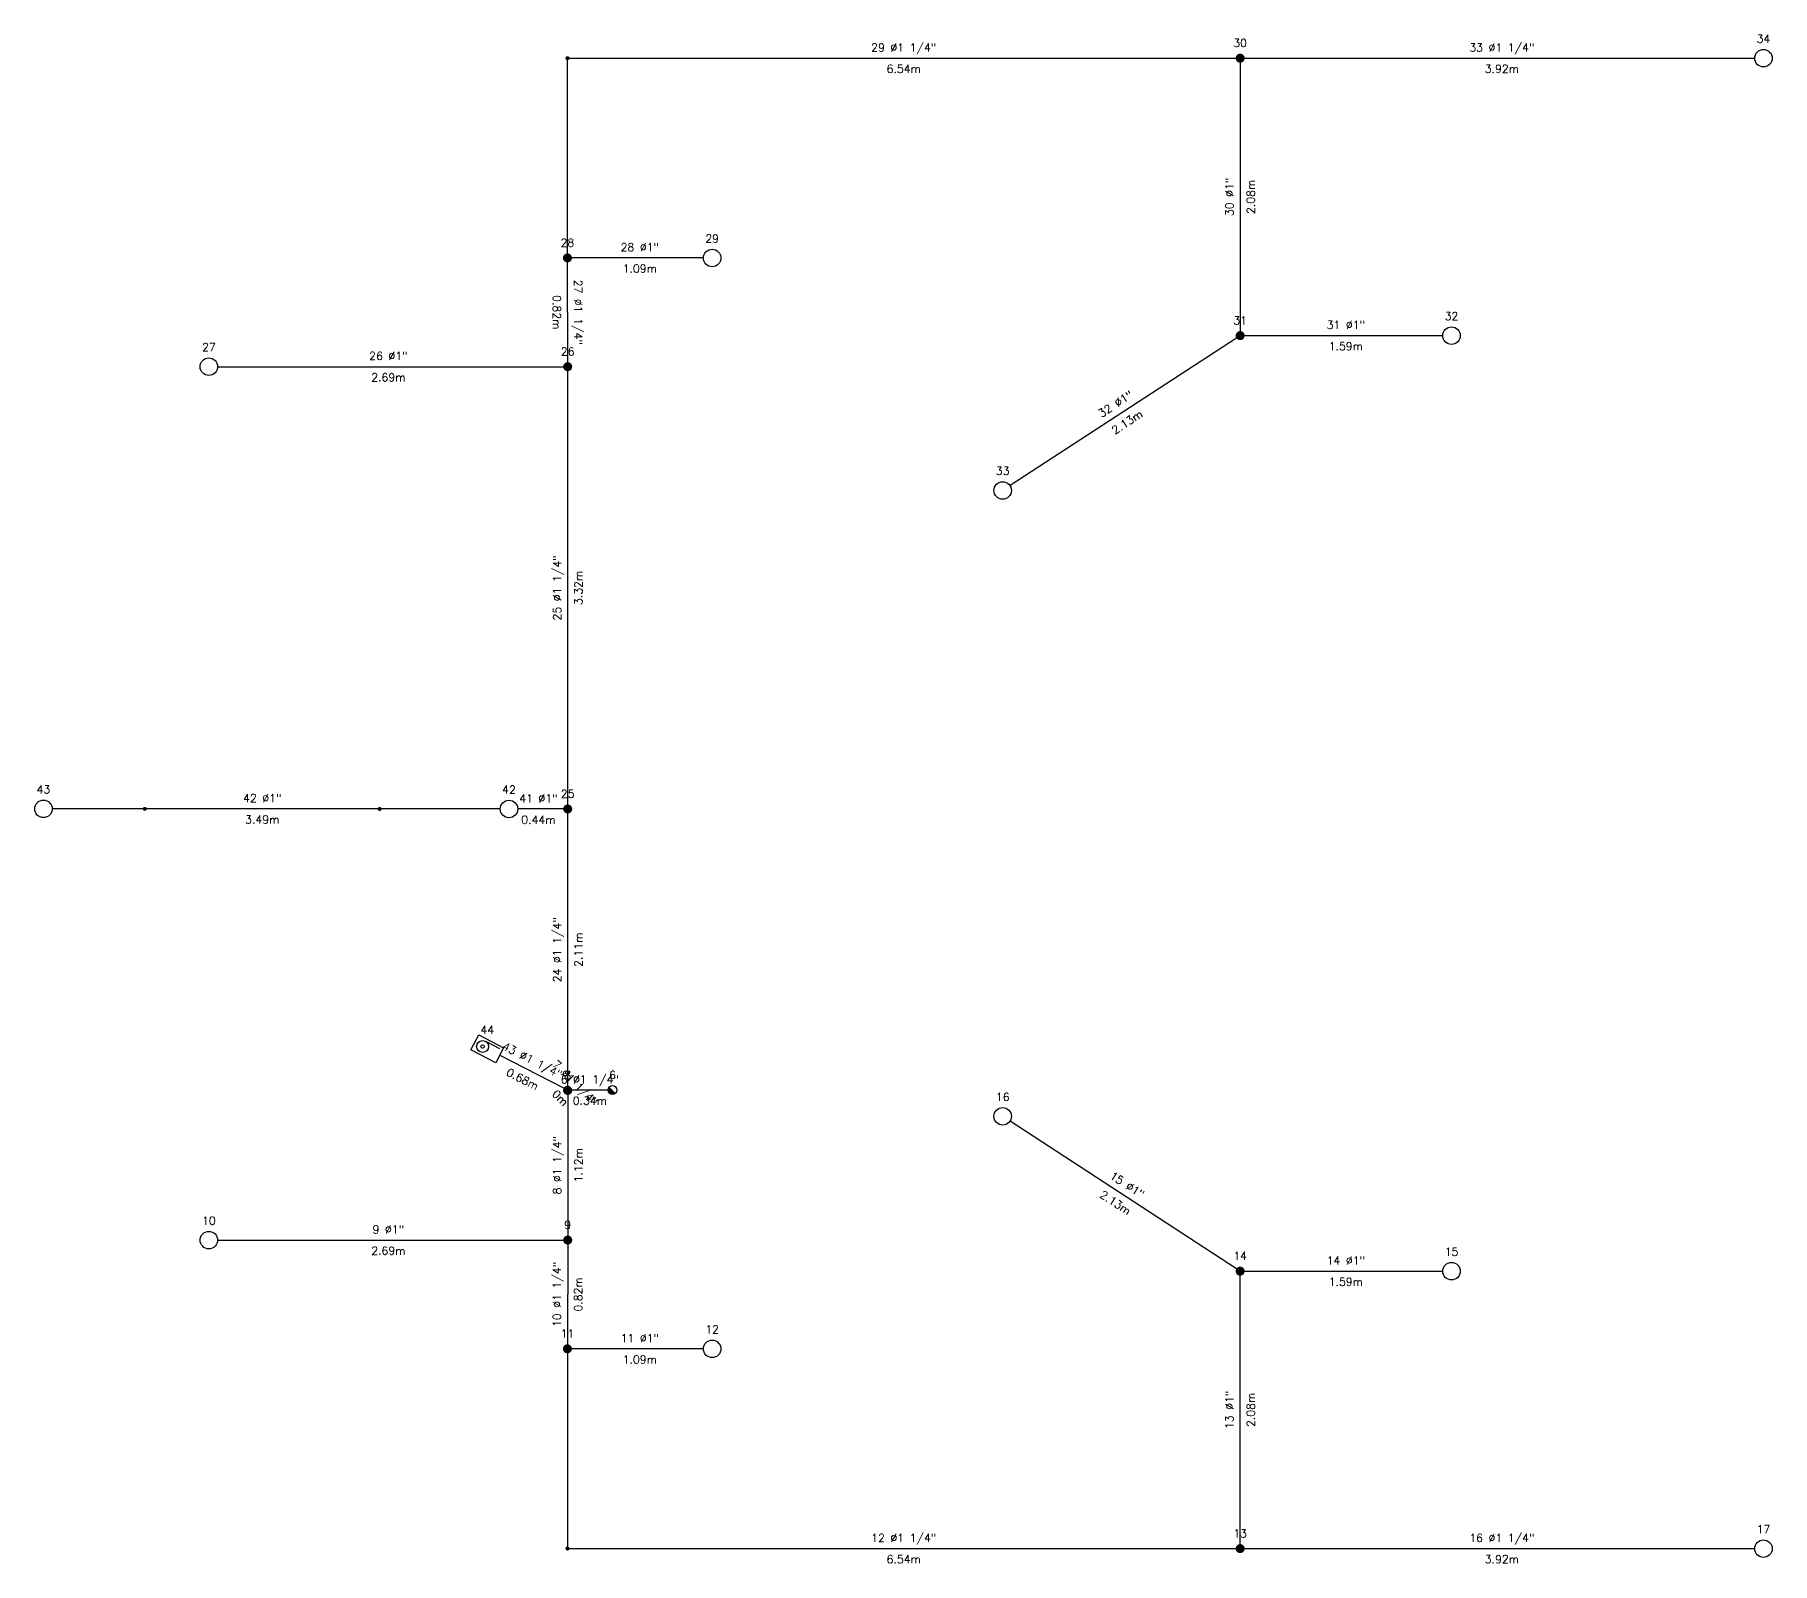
# Model space of a CAD drawing. Header units: metres. Extents: x -63.6 to 24.5, y -61.1 to 26.1.
# Drawn here: x -42.98 to -29.63, y -44.25 to -32.51 of the extents above; entities that cross this region are included whole.
import ezdxf
from ezdxf.enums import TextEntityAlignment as Align

# ---------------------------------------------------------------- set-up
doc = ezdxf.new("R2010")
doc.units = ezdxf.units.M
doc.header["$LTSCALE"] = 12.7
doc.layers.get('0').update_dxf_attribs({"linetype": 'CONTINUOUS'})
for name, color, linetype in [('TEXTO_NUDOS', 7, 'CONTINUOUS'), ('TEXTO_RAMAS', 7, 'CONTINUOUS'), ('UNIFILAR', 7, 'CONTINUOUS')]:
    doc.layers.add(name, color=color, linetype=linetype)
doc.styles.add('ROMANS', font='Romans', dxfattribs={"height": 0.0635})

# ---------------------------------------------------------------- blocks, each defined once
blk = doc.blocks.new('CONEXION_PLANTAS_IPCI')
at = {"color": 0, "linetype": 'Continuous'}
blk.add_circle((-0.004736, -0.005671), 1.5, dxfattribs=at)
for points in [[(-1.499779, 0.11617), (-1.504474, -0.033694), (0.363297, -1.459821), (0.216286, -1.489298)], [(-1.480147, 0.264817), (-1.499779, 0.11617), (0.506632, -1.415814), (0.363297, -1.459821)], [(-1.445772, 0.410761), (-1.480147, 0.264817), (0.644856, -1.357718), (0.506632, -1.415814)], [(-1.396999, 0.552544), (-1.445772, 0.410761), (0.77659, -1.286112), (0.644856, -1.357718)], [(-1.334315, 0.688749), (-1.396999, 0.552544), (0.900518, -1.201713), (0.77659, -1.286112)], [(-1.258346, 0.818016), (-1.334315, 0.688749), (1.0154, -1.105363), (0.900518, -1.201713)], [(-1.169852, 0.939054), (-1.258346, 0.818016), (1.047775, -1.074419), (1.0154, -1.105363)], [(-1.069716, 1.050651), (-1.169852, 0.939054), (-0.004736, -0.005671), (1.047775, -1.074419)], [(-1.504474, -0.033694), (-1.494184, -0.183278), (0.216286, -1.489298), (0.067066, -1.503952)], [(-1.494184, -0.183278), (-1.469012, -0.331087), (0.067066, -1.503952), (-0.082871, -1.503635)], [(-1.469012, -0.331087), (-1.429209, -0.475645), (-0.082871, -1.503635), (-0.232027, -1.488351)], [(-1.429209, -0.475645), (-1.375174, -0.615507), (-0.232027, -1.488351), (-0.378913, -1.458252)], [(-1.375174, -0.615507), (-1.307445, -0.749276), (-0.378913, -1.458252), (-0.52206, -1.41364)], [(-1.307445, -0.749276), (-1.226701, -0.875615), (-0.52206, -1.41364), (-0.660037, -1.35496)], [(-1.226701, -0.875615), (-1.133746, -0.993262), (-0.660037, -1.35496), (-0.791468, -1.282798)], [(-1.133746, -0.993262), (-1.029511, -1.101041), (-0.791468, -1.282798), (-0.915037, -1.197876)]]:
    blk.add_solid(points, dxfattribs=at)
blk = doc.blocks.new('BOCA_INCENDIOS_IPCI')
at = {"color": 0, "linetype": 'Continuous'}
for p, q in [((-2, 1.2), (2, 1.2)), ((-2, -1.2), (-2, 1.2)), ((-0.75, 0.85), (1.535532, 0.85)), ((2, 1.2), (2, -1.2)), ((2, -1.2), (-2, -1.2))]:
    blk.add_line(p, q, dxfattribs=at)
for radius in [0.85, 0.25]:
    blk.add_circle((-0.75, 0), radius, dxfattribs=at)
blk = doc.blocks.new('NUDO_PASO_IPCI')
at = {"color": 0, "linetype": 'Continuous'}
for points in [[(-0.742494, 0.10584), (-0.749351, 0.031185), (-0.748721, -0.043781), (-0.749351, 0.031185)], [(-0.728219, 0.179437), (-0.742494, 0.10584), (-0.74061, -0.118309), (-0.748721, -0.043781)], [(-0.706667, 0.251241), (-0.728219, 0.179437), (-0.725099, -0.191656), (-0.74061, -0.118309)], [(-0.678054, 0.320535), (-0.706667, 0.251241), (-0.702343, -0.263087), (-0.725099, -0.191656)], [(-0.642667, 0.386626), (-0.678054, 0.320535), (-0.672569, -0.33189), (-0.702343, -0.263087)], [(-0.600858, 0.448854), (-0.642667, 0.386626), (-0.636075, -0.397377), (-0.672569, -0.33189)], [(-0.553045, 0.506597), (-0.600858, 0.448854), (-0.593226, -0.458893), (-0.636075, -0.397377)], [(-0.499707, 0.559279), (-0.553045, 0.506597), (-0.544449, -0.515825), (-0.593226, -0.458893)], [(-0.441376, 0.606372), (-0.499707, 0.559279), (-0.490233, -0.567602), (-0.544449, -0.515825)], [(-0.378635, 0.647407), (-0.441376, 0.606372), (-0.431118, -0.613708), (-0.490233, -0.567602)], [(-0.31211, 0.681973), (-0.378635, 0.647407), (-0.367696, -0.653682), (-0.431118, -0.613708)], [(-0.242467, 0.709725), (-0.31211, 0.681973), (-0.300599, -0.687124), (-0.367696, -0.653682)], [(-0.170402, 0.730386), (-0.242467, 0.709725), (-0.2305, -0.713702), (-0.300599, -0.687124)], [(-0.096633, 0.743749), (-0.170402, 0.730386), (-0.158097, -0.733148), (-0.2305, -0.713702)], [(-0.0219, 0.74968), (-0.096633, 0.743749), (-0.084114, -0.745268), (-0.158097, -0.733148)], [(0.053053, 0.748121), (-0.0219, 0.74968), (-0.009291, -0.749942), (-0.084114, -0.745268)], [(0.127475, 0.739087), (0.053053, 0.748121), (0.065624, -0.747123), (-0.009291, -0.749942)], [(0.200624, 0.722669), (0.127475, 0.739087), (0.139884, -0.736839), (0.065624, -0.747123)], [(0.271768, 0.699029), (0.200624, 0.722669), (0.212747, -0.719193), (0.139884, -0.736839)], [(0.340197, 0.668406), (0.271768, 0.699029), (0.283483, -0.694361), (0.212747, -0.719193)], [(0.405227, 0.631103), (0.340197, 0.668406), (0.351388, -0.662591), (0.283483, -0.694361)], [(0.466207, 0.587495), (0.405227, 0.631103), (0.415781, -0.624201), (0.351388, -0.662591)], [(0.52253, 0.538017), (0.466207, 0.587495), (0.47602, -0.579573), (0.415781, -0.624201)], [(0.573632, 0.483163), (0.52253, 0.538017), (0.531502, -0.529155), (0.47602, -0.579573)], [(0.619002, 0.423482), (0.573632, 0.483163), (0.581674, -0.47345), (0.531502, -0.529155)], [(0.658187, 0.359569), (0.619002, 0.423482), (0.626035, -0.413014), (0.581674, -0.47345)], [(0.690796, 0.292064), (0.658187, 0.359569), (0.66414, -0.348452), (0.626035, -0.413014)], [(0.716502, 0.22164), (0.690796, 0.292064), (0.695609, -0.280407), (0.66414, -0.348452)], [(0.73505, 0.149002), (0.716502, 0.22164), (0.720128, -0.209562), (0.695609, -0.280407)], [(0.746253, 0.074875), (0.73505, 0.149002), (0.737451, -0.136622), (0.720128, -0.209562)], [(0.75, 0), (0.746253, 0.074875), (0.747407, -0.062317), (0.737451, -0.136622)]]:
    blk.add_solid(points, dxfattribs=at)
blk = doc.blocks.new('ROCIADOR_AUTOMATICO_IPCI')
at = {"color": 0, "linetype": 'Continuous'}
blk.add_circle((-0.004736, -0.005671), 1.5, dxfattribs=at)
blk = doc.blocks.new('NUDO_DERIVACION_IPCI')
at = {"color": 0, "linetype": 'Continuous'}
for points in [[(-0.742494, 0.10584), (-0.749351, 0.031185), (-0.748721, -0.043781), (-0.749351, 0.031185)], [(-0.728219, 0.179437), (-0.742494, 0.10584), (-0.74061, -0.118309), (-0.748721, -0.043781)], [(-0.706667, 0.251241), (-0.728219, 0.179437), (-0.725099, -0.191656), (-0.74061, -0.118309)], [(-0.678054, 0.320535), (-0.706667, 0.251241), (-0.702343, -0.263087), (-0.725099, -0.191656)], [(-0.642667, 0.386626), (-0.678054, 0.320535), (-0.672569, -0.33189), (-0.702343, -0.263087)], [(-0.600858, 0.448854), (-0.642667, 0.386626), (-0.636075, -0.397377), (-0.672569, -0.33189)], [(-0.553045, 0.506597), (-0.600858, 0.448854), (-0.593226, -0.458893), (-0.636075, -0.397377)], [(-0.499707, 0.559279), (-0.553045, 0.506597), (-0.544449, -0.515825), (-0.593226, -0.458893)], [(-0.441376, 0.606372), (-0.499707, 0.559279), (-0.490233, -0.567602), (-0.544449, -0.515825)], [(-0.378635, 0.647407), (-0.441376, 0.606372), (-0.431118, -0.613708), (-0.490233, -0.567602)], [(-0.31211, 0.681973), (-0.378635, 0.647407), (-0.367696, -0.653682), (-0.431118, -0.613708)], [(-0.242467, 0.709725), (-0.31211, 0.681973), (-0.300599, -0.687124), (-0.367696, -0.653682)], [(-0.170402, 0.730386), (-0.242467, 0.709725), (-0.2305, -0.713702), (-0.300599, -0.687124)], [(-0.096633, 0.743749), (-0.170402, 0.730386), (-0.158097, -0.733148), (-0.2305, -0.713702)], [(-0.0219, 0.74968), (-0.096633, 0.743749), (-0.084114, -0.745268), (-0.158097, -0.733148)], [(0.053053, 0.748121), (-0.0219, 0.74968), (-0.009291, -0.749942), (-0.084114, -0.745268)], [(0.127475, 0.739087), (0.053053, 0.748121), (0.065624, -0.747123), (-0.009291, -0.749942)], [(0.200624, 0.722669), (0.127475, 0.739087), (0.139884, -0.736839), (0.065624, -0.747123)], [(0.271768, 0.699029), (0.200624, 0.722669), (0.212747, -0.719193), (0.139884, -0.736839)], [(0.340197, 0.668406), (0.271768, 0.699029), (0.283483, -0.694361), (0.212747, -0.719193)], [(0.405227, 0.631103), (0.340197, 0.668406), (0.351388, -0.662591), (0.283483, -0.694361)], [(0.466207, 0.587495), (0.405227, 0.631103), (0.415781, -0.624201), (0.351388, -0.662591)], [(0.52253, 0.538017), (0.466207, 0.587495), (0.47602, -0.579573), (0.415781, -0.624201)], [(0.573632, 0.483163), (0.52253, 0.538017), (0.531502, -0.529155), (0.47602, -0.579573)], [(0.619002, 0.423482), (0.573632, 0.483163), (0.581674, -0.47345), (0.531502, -0.529155)], [(0.658187, 0.359569), (0.619002, 0.423482), (0.626035, -0.413014), (0.581674, -0.47345)], [(0.690796, 0.292064), (0.658187, 0.359569), (0.66414, -0.348452), (0.626035, -0.413014)], [(0.716502, 0.22164), (0.690796, 0.292064), (0.695609, -0.280407), (0.66414, -0.348452)], [(0.73505, 0.149002), (0.716502, 0.22164), (0.720128, -0.209562), (0.695609, -0.280407)], [(0.746253, 0.074875), (0.73505, 0.149002), (0.737451, -0.136622), (0.720128, -0.209562)], [(0.75, 0), (0.746253, 0.074875), (0.747407, -0.062317), (0.737451, -0.136622)]]:
    blk.add_solid(points, dxfattribs=at)

msp = doc.modelspace()

# ---------------------------------------------------------------- linework, layer by layer
at = {"layer": 'UNIFILAR', "color": 94, "linetype": 'Continuous'}
for p, q in [((-38.89, -34.186, 2.562), (-38.89, -32.701, 2.562)), ((-38.874, -32.686, 2.562), (-33.756, -32.686, 2.562)), ((-33.687, -32.686, 2.562), (-29.767, -32.686, 2.562)), ((-33.721, -32.72, 2.562), (-33.721, -34.783, 2.562)), ((-38.888, -35.022, 2.562), (-38.89, -34.256, 2.562)), ((-37.845, -34.221, 2.562), (-38.855, -34.221, 2.562)), ((-33.75, -34.837, 2.562), (-35.489, -35.971, 2.562)), ((-33.687, -34.818, 2.562), (-32.164, -34.818, 2.562)), ((-41.577, -35.057, 2.562), (-38.922, -35.057, 2.562)), ((-38.888, -38.422, 2.562), (-38.888, -35.091, 2.562)), ((-42.152, -38.455, 1.414), (-42.848, -38.455, 1.414)), ((-40.348, -38.456, 2.562), (-42.121, -38.455, 1.414)), ((-39.406, -38.456, 2.562), (-40.317, -38.456, 2.562)), ((-38.922, -38.456, 2.562), (-39.271, -38.456, 2.562)), ((-38.888, -40.584, 2.562), (-38.888, -38.491, 2.562)), ((-38.919, -40.602, 1.537), (-39.411, -40.349, 1.537)), ((-38.892, -40.616), (-38.889, -40.618, 1.537)), ((-38.889, -40.618, 1.537), (-38.888, -40.619, 2.562)), ((-38.888, -40.654, 2.562), (-38.888, -41.735, 2.562)), ((-38.578, -40.616), (-38.876, -40.616)), ((-33.75, -41.989, 2.562), (-35.489, -40.855, 2.562)), ((-41.577, -41.769, 2.562), (-38.922, -41.769, 2.562)), ((-38.888, -41.804, 2.562), (-38.89, -42.57, 2.562)), ((-33.721, -44.105, 2.562), (-33.721, -42.043, 2.562)), ((-33.687, -42.008, 2.562), (-32.164, -42.008, 2.562)), ((-38.89, -42.639, 2.562), (-38.89, -44.125, 2.562)), ((-37.845, -42.605, 2.562), (-38.855, -42.605, 2.562)), ((-38.874, -44.14, 2.562), (-33.756, -44.14, 2.562)), ((-33.687, -44.14, 2.562), (-29.767, -44.14, 2.562))]:
    msp.add_line(p, q, dxfattribs=at)

# ---------------------------------------------------------------- block references
at = {"layer": 'UNIFILAR', "color": 94, "linetype": 'Continuous', "zscale": 1.024943720238734}
for name, p, xscale, yscale in [('NUDO_PASO_IPCI', (-38.89, -32.686, 2.562), 0.02049887440477468, 0.02049887440477468), ('NUDO_DERIVACION_IPCI', (-33.721, -32.686, 2.562), 0.04612246741074302, 0.04612246741074302), ('ROCIADOR_AUTOMATICO_IPCI', (-29.7, -32.686, 2.562), 0.0448412877604446, 0.0448412877604446), ('ROCIADOR_AUTOMATICO_IPCI', (-37.778, -34.221, 2.562), 0.0448412877604446, 0.0448412877604446), ('NUDO_DERIVACION_IPCI', (-38.89, -34.221, 2.562), 0.04612246741074302, 0.04612246741074302), ('NUDO_DERIVACION_IPCI', (-33.721, -34.818, 2.562), 0.04612246741074302, 0.04612246741074302), ('ROCIADOR_AUTOMATICO_IPCI', (-32.097, -34.818, 2.562), 0.0448412877604446, 0.0448412877604446), ('ROCIADOR_AUTOMATICO_IPCI', (-41.645, -35.057, 2.562), 0.0448412877604446, 0.0448412877604446), ('NUDO_DERIVACION_IPCI', (-38.888, -35.057, 2.562), 0.04612246741074302, 0.04612246741074302), ('ROCIADOR_AUTOMATICO_IPCI', (-35.546, -36.008, 2.562), 0.0448412877604446, 0.0448412877604446), ('ROCIADOR_AUTOMATICO_IPCI', (-42.916, -38.455, 1.414), 0.0448412877604446, 0.0448412877604446), ('NUDO_PASO_IPCI', (-42.137, -38.455, 1.414), 0.02049887440477468, 0.02049887440477468), ('NUDO_PASO_IPCI', (-40.333, -38.456, 2.562), 0.02049887440477468, 0.02049887440477468), ('ROCIADOR_AUTOMATICO_IPCI', (-39.339, -38.456, 2.562), 0.0448412877604446, 0.0448412877604446), ('NUDO_DERIVACION_IPCI', (-38.888, -38.456, 2.562), 0.04612246741074302, 0.04612246741074302), ('NUDO_DERIVACION_IPCI', (-38.889, -40.618, 1.537), 0.04612246741074302, 0.04612246741074302), ('NUDO_DERIVACION_IPCI', (-38.888, -40.619, 2.562), 0.04612246741074302, 0.04612246741074302), ('CONEXION_PLANTAS_IPCI', (-38.544, -40.616), 0.02254876184525214, 0.02254876184525214), ('NUDO_PASO_IPCI', (-38.892, -40.616), 0.02049887440477468, 0.02049887440477468), ('ROCIADOR_AUTOMATICO_IPCI', (-35.546, -40.818, 2.562), 0.0448412877604446, 0.0448412877604446), ('ROCIADOR_AUTOMATICO_IPCI', (-41.645, -41.769, 2.562), 0.0448412877604446, 0.0448412877604446), ('NUDO_DERIVACION_IPCI', (-38.888, -41.769, 2.562), 0.04612246741074302, 0.04612246741074302), ('NUDO_DERIVACION_IPCI', (-33.721, -42.008, 2.562), 0.04612246741074302, 0.04612246741074302), ('ROCIADOR_AUTOMATICO_IPCI', (-32.097, -42.008, 2.562), 0.0448412877604446, 0.0448412877604446), ('NUDO_DERIVACION_IPCI', (-38.89, -42.605, 2.562), 0.04612246741074302, 0.04612246741074302), ('ROCIADOR_AUTOMATICO_IPCI', (-37.778, -42.605, 2.562), 0.0448412877604446, 0.0448412877604446), ('NUDO_PASO_IPCI', (-38.89, -44.14, 2.562), 0.02049887440477468, 0.02049887440477468), ('NUDO_DERIVACION_IPCI', (-33.721, -44.14, 2.562), 0.04612246741074302, 0.04612246741074302), ('ROCIADOR_AUTOMATICO_IPCI', (-29.7, -44.14, 2.562), 0.0448412877604446, 0.0448412877604446)]:
    msp.add_blockref(name, p, dxfattribs=dict(at, xscale=xscale, yscale=yscale))
at = {"layer": 'UNIFILAR', "color": 94, "linetype": 'Continuous', "xscale": 0.05380954531253351, "yscale": 0.05380954531253351, "zscale": 1.024943720238734, "rotation": 332.5}
msp.add_blockref('BOCA_INCENDIOS_IPCI', (-39.506, -40.3, 1.537), dxfattribs=at)

# ---------------------------------------------------------------- texts
at = {"layer": 'TEXTO_NUDOS', "color": 94, "linetype": 'Continuous', "style": 'ROMANS'}
for s, p in [('30', (-33.721, -32.6, 2.562)), ('34', (-29.7, -32.567, 2.562)), ('29', (-37.778, -34.103, 2.562)), ('28', (-38.89, -34.135, 2.562)), ('31', (-33.721, -34.732, 2.562)), ('32', (-32.097, -34.699, 2.562)), ('27', (-41.645, -34.938, 2.562)), ('26', (-38.888, -34.971, 2.562)), ('33', (-35.546, -35.889, 2.562)), ('43', (-42.916, -38.336, 1.414)), ('42', (-39.339, -38.338, 2.562)), ('25', (-38.888, -38.37, 2.562)), ('44', (-39.506, -40.184, 1.537)), ('7', (-38.889, -40.532, 1.537)), ('8', (-38.888, -40.533, 2.562)), ('6', (-38.544, -40.531)), ('16', (-35.546, -40.7, 2.562)), ('10', (-41.645, -41.651, 2.562)), ('9', (-38.888, -41.683, 2.562)), ('14', (-33.721, -41.922, 2.562)), ('15', (-32.097, -41.89, 2.562)), ('12', (-37.778, -42.486, 2.562)), ('11', (-38.89, -42.519, 2.562)), ('13', (-33.721, -44.054, 2.562)), ('17', (-29.7, -44.022, 2.562))]:
    msp.add_text(s, height=0.0615, dxfattribs=at).set_placement(p, align=Align.CENTER)
at = {"layer": 'TEXTO_RAMAS', "color": 94, "linetype": 'Continuous', "style": 'ROMANS'}
for s, p in [('29 Ø1 1/4"', (-36.306, -32.635, 2.562)), ('33 Ø1 1/4"', (-31.71, -32.635, 2.562)), ('28 Ø1"', (-38.334, -34.17, 2.562)), ('31 Ø1"', (-32.909, -34.767, 2.562)), ('41 Ø1"', (-39.113, -38.405, 2.562)), ('6 Ø1 1/4"', (-38.718, -40.565)), ('14 Ø1"', (-32.909, -41.957, 2.562)), ('11 Ø1"', (-38.334, -42.554, 2.562)), ('12 Ø1 1/4"', (-36.306, -44.089, 2.562)), ('16 Ø1 1/4"', (-31.71, -44.089, 2.562))]:
    msp.add_text(s, height=0.0615, dxfattribs=at).set_placement(p, align=Align.CENTER)
for s, p in [('6.54m', (-36.306, -32.737, 2.562)), ('3.92m', (-31.71, -32.737, 2.562)), ('1.09m', (-38.334, -34.272, 2.562)), ('1.59m', (-32.909, -34.869, 2.562)), ('0.44m', (-39.113, -38.508, 2.562)), ('0.34m', (-38.718, -40.667)), ('1.59m', (-32.909, -42.059, 2.562)), ('1.09m', (-38.334, -42.656, 2.562)), ('6.54m', (-36.306, -44.191, 2.562)), ('3.92m', (-31.71, -44.191, 2.562))]:
    msp.add_text(s, height=0.0615, dxfattribs=at).set_placement(p, align=Align.TOP_CENTER)
for s, rotation, p in [('30 Ø1"', 90, (-33.773, -33.752, 2.562)), ('27 Ø1 1/4"', 270.1387, (-38.838, -34.639, 2.562)), ('26 Ø1"', 0.0001, (-40.266, -35.005, 2.562)), ('32 Ø1"', 33.116, (-34.662, -35.37, 2.562)), ('25 Ø1 1/4"', 90, (-38.939, -36.757, 2.562)), ('42 Ø1"', 359.9575, (-41.235, -38.404, 1.988)), ('24 Ø1 1/4"', 90, (-38.939, -39.538, 2.562)), ('43 Ø1 1/4"', 332.7535, (-39.174, -40.414, 1.537)), ('7 Ø1 1/4"', 315.4193, (-38.852, -40.582, 2.05)), ('8 Ø1 1/4"', 90, (-38.939, -41.194, 2.562)), ('15 Ø1"', 326.884, (-34.606, -41.37, 2.562)), ('9 Ø1"', 359.9999, (-40.266, -41.718, 2.562)), ('10 Ø1 1/4"', 89.8613, (-38.94, -42.187, 2.562)), ('13 Ø1"', 90, (-33.773, -43.074, 2.562))]:
    msp.add_text(s, height=0.0615, rotation=rotation, dxfattribs=at).set_placement(p, align=Align.CENTER)
for s, rotation, p in [('2.08m', 90, (-33.67, -33.752, 2.562)), ('0.82m', 270.1387, (-38.94, -34.639, 2.562)), ('2.69m', 0.0001, (-40.266, -35.108, 2.562)), ('2.13m', 33.116, (-34.606, -35.456, 2.562)), ('3.32m', 90, (-38.837, -36.757, 2.562)), ('3.49m', 359.9575, (-41.235, -38.507, 1.988)), ('2.11m', 90, (-38.837, -39.538, 2.562)), ('0.68m', 332.7535, (-39.221, -40.505, 1.537)), ('0m', 315.4193, (-38.924, -40.655, 2.05)), ('1.12m', 90, (-38.837, -41.194, 2.562)), ('2.13m', 326.884, (-34.662, -41.456, 2.562)), ('2.69m', 359.9999, (-40.266, -41.82, 2.562)), ('0.82m', 89.8613, (-38.838, -42.187, 2.562)), ('2.08m', 90, (-33.67, -43.074, 2.562))]:
    msp.add_text(s, height=0.0615, rotation=rotation, dxfattribs=at).set_placement(p, align=Align.TOP_CENTER)

doc.saveas('drawing.dxf')
